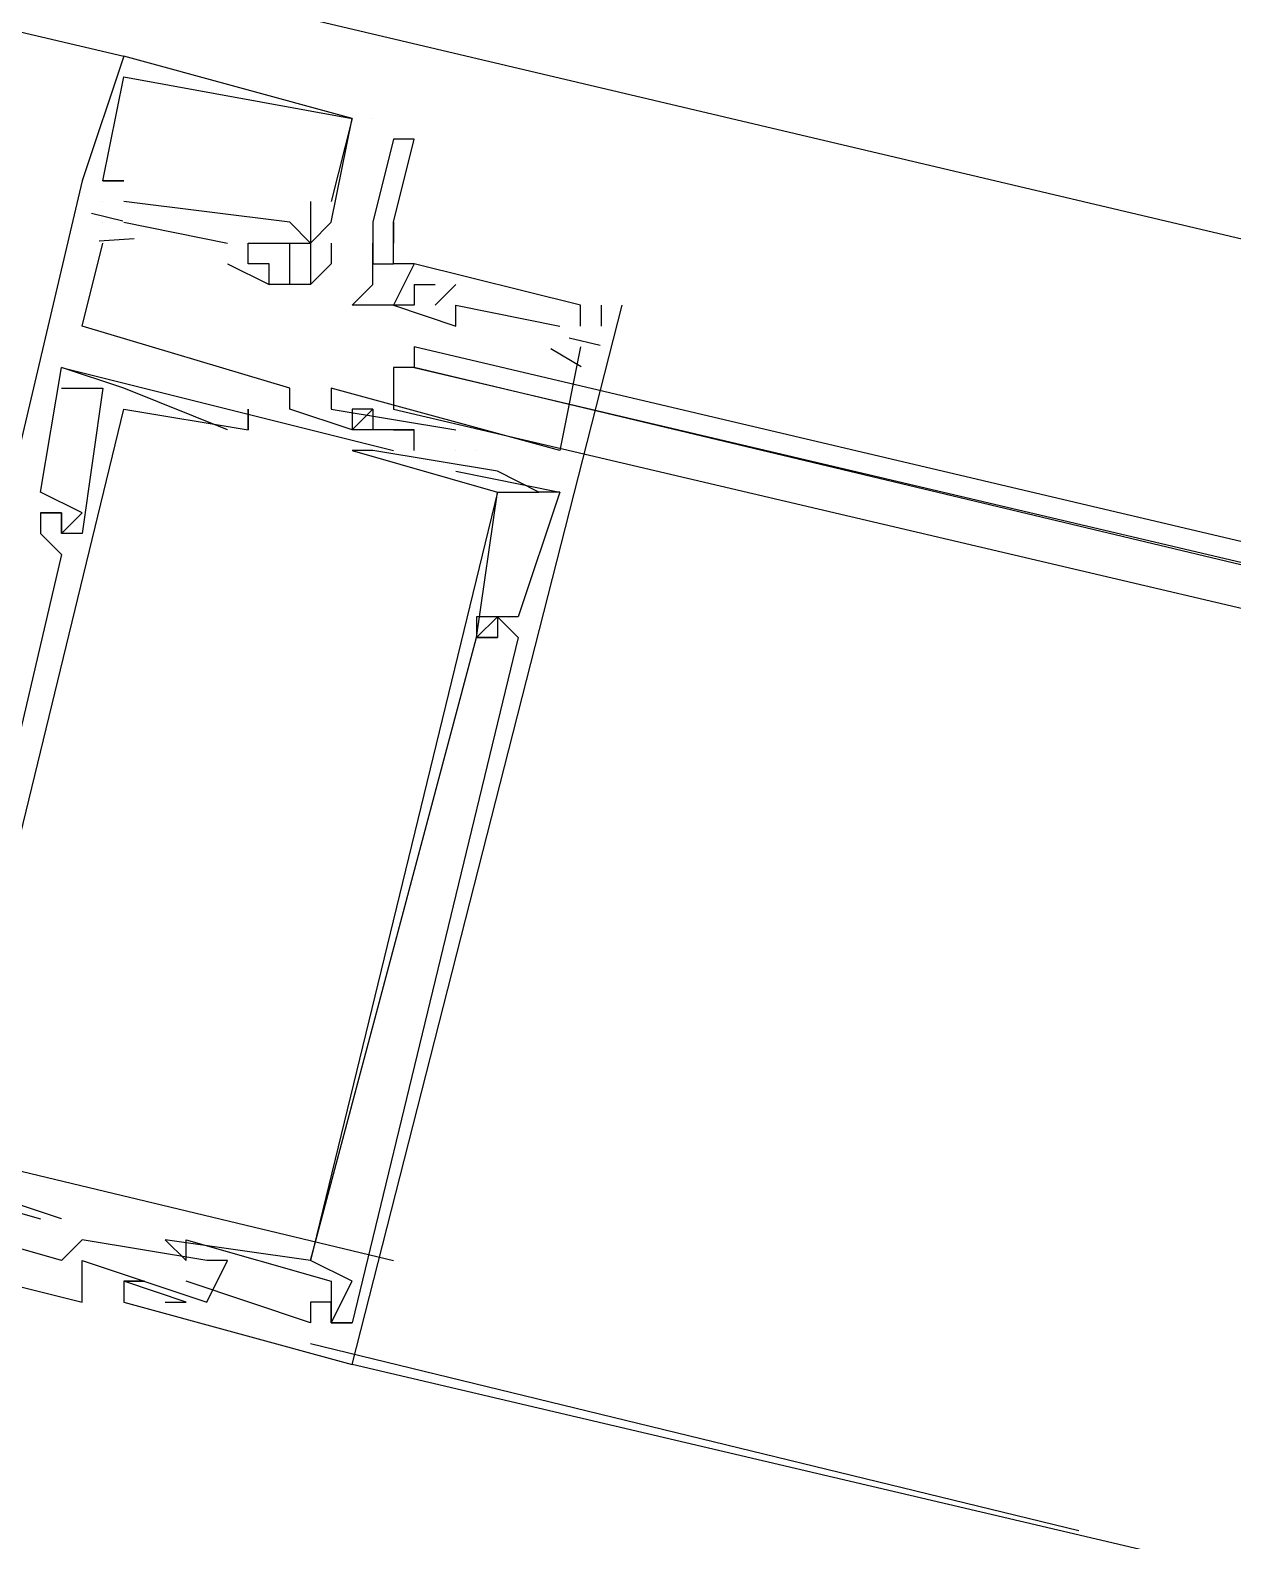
# Model space of a CAD drawing. Header units: feet. Extents: x -84 to 198, y -22 to 181.
# Drawn here: x 118.887 to 119.659, y 145.371 to 146.341 of the extents above; entities that cross this region are included whole.
import ezdxf

# ---------------------------------------------------------------- set-up
doc = ezdxf.new("R2010")
doc.units = ezdxf.units.FT
doc.layers.add('A-LINEA', color=7, linetype='CONTINUOUS')

msp = doc.modelspace()

# ---------------------------------------------------------------- linework, layer by layer
at = {"layer": 'A-LINEA'}
for p, q in [((110.7333, 148.2578), (118.9467, 146.3244)), ((118.9467, 146.3244), (118.9467, 146.3244)), ((118.9467, 146.3244), (118.9467, 146.3244)), ((118.9467, 146.3244), (118.9467, 146.3244)), ((118.9467, 146.3111), (118.9467, 146.3111)), ((118.9467, 146.3111), (118.9467, 146.3111)), ((118.9467, 146.3111), (118.9467, 146.3111)), ((119.0933, 146.2844), (119.0933, 146.2844)), ((119.0933, 146.2844), (119.0933, 146.2844)), ((119.0933, 146.2844), (119.0933, 146.2844)), ((119.0933, 146.2844), (119.0933, 146.2844)), ((119.0933, 146.2844), (119.0933, 146.2844)), ((119.0933, 146.2844), (119.0933, 146.2844)), ((119.1067, 146.2844), (119.1067, 146.2844)), ((119.12, 146.2711), (119.12, 146.2711)), ((119.1333, 146.2711), (119.1333, 146.2711)), ((118.92, 146.2444), (118.92, 146.2444)), ((118.92, 146.2444), (118.92, 146.2444)), ((118.92, 146.2444), (118.92, 146.2444)), ((118.92, 146.2444), (118.92, 146.2444)), ((118.92, 146.2444), (118.92, 146.2444)), ((118.92, 146.2444), (118.92, 146.2444)), ((118.9333, 146.2444), (118.9333, 146.2444)), ((118.9333, 146.2444), (118.9333, 146.2444)), ((118.9333, 146.2444), (118.9333, 146.2444)), ((118.9333, 146.2444), (118.9333, 146.2444)), ((118.9333, 146.2444), (118.9333, 146.2444)), ((118.9333, 146.2444), (118.9333, 146.2444)), ((118.9333, 146.2444), (118.9333, 146.2444)), ((118.9333, 146.2444), (118.9333, 146.2444)), ((118.9333, 146.2444), (118.9333, 146.2444)), ((118.9333, 146.2444), (118.9333, 146.2444)), ((118.9333, 146.2444), (118.9333, 146.2444)), ((118.9333, 146.2444), (118.9333, 146.2444)), ((118.9467, 146.2444), (118.9467, 146.2444)), ((118.9467, 146.2444), (118.9467, 146.2444)), ((118.9467, 146.2444), (118.9467, 146.2444)), ((118.9333, 146.2311), (118.9333, 146.2311)), ((118.9333, 146.2311), (118.9333, 146.2311)), ((118.9333, 146.2311), (118.9333, 146.2311)), ((118.9333, 146.2311), (118.9333, 146.2311)), ((118.9333, 146.2311), (118.9333, 146.2311)), ((118.9333, 146.2311), (118.9333, 146.2311)), ((119.0533, 146.2178), (118.9467, 146.2311)), ((118.9467, 146.2311), (118.9467, 146.2311)), ((119.0533, 146.2178), (118.9467, 146.2311)), ((118.9467, 146.2311), (118.9467, 146.2311)), ((119.0533, 146.2178), (118.9467, 146.2311)), ((118.9467, 146.2311), (118.9467, 146.2311)), ((119.0667, 146.2311), (119.0667, 146.2311)), ((119.0667, 146.2311), (119.0667, 146.2311)), ((119.0667, 146.2311), (119.0667, 146.2311)), ((119.08, 146.2311), (119.08, 146.2311)), ((119.08, 146.2311), (119.08, 146.2311)), ((119.08, 146.2311), (119.08, 146.2311)), ((118.926, 146.2235), (118.9461, 146.2187)), ((118.926, 146.2235), (118.9461, 146.2187)), ((118.926, 146.2235), (118.9461, 146.2187)), ((118.9333, 146.2178), (118.9333, 146.2178)), ((118.9333, 146.2178), (118.9333, 146.2178)), ((118.9333, 146.2178), (118.9333, 146.2178)), ((118.9467, 146.2178), (119.0133, 146.2044)), ((118.9467, 146.2178), (118.9467, 146.2178)), ((118.9467, 146.2178), (119.0133, 146.2044)), ((118.9467, 146.2178), (118.9467, 146.2178)), ((118.9467, 146.2178), (119.0133, 146.2044)), ((118.9467, 146.2178), (118.9467, 146.2178)), ((119.0533, 146.2178), (119.0533, 146.2178)), ((119.0533, 146.2178), (119.0533, 146.2178)), ((119.0533, 146.2178), (119.0533, 146.2178)), ((119.0533, 146.2178), (119.0533, 146.2178)), ((119.0533, 146.2178), (119.0533, 146.2178)), ((119.0533, 146.2178), (119.0533, 146.2178)), ((119.08, 146.2178), (119.08, 146.2178)), ((119.08, 146.2178), (119.08, 146.2178)), ((119.08, 146.2178), (119.08, 146.2178)), ((119.1067, 146.2178), (119.1067, 146.2178)), ((119.1067, 146.2178), (119.1067, 146.2178)), ((119.12, 146.2178), (119.12, 146.2044)), ((119.12, 146.2178), (119.12, 146.2178)), ((119.12, 146.2178), (119.12, 146.2178)), ((118.9309, 146.2057), (118.9535, 146.2073)), ((118.9309, 146.2057), (118.9535, 146.2073)), ((118.9309, 146.2057), (118.9535, 146.2073)), ((118.9333, 146.2044), (118.9333, 146.2044)), ((118.9333, 146.2044), (118.9333, 146.2044)), ((118.9333, 146.2044), (118.9333, 146.2044)), ((119.0133, 146.2044), (119.0133, 146.2044)), ((119.0133, 146.2044), (119.0133, 146.2044)), ((119.0133, 146.2044), (119.0133, 146.2044)), ((119.0267, 146.2044), (119.0267, 146.2044)), ((119.0267, 146.2044), (119.0267, 146.2044)), ((119.0267, 146.2044), (119.0267, 146.2044)), ((119.04, 146.2044), (119.04, 146.2044)), ((119.04, 146.2044), (119.04, 146.2044)), ((119.04, 146.2044), (119.04, 146.2044)), ((119.0533, 146.2044), (119.0533, 146.2044)), ((119.0533, 146.2044), (119.0533, 146.2044)), ((119.0533, 146.2044), (119.0533, 146.2044)), ((119.0533, 146.2044), (119.0533, 146.2044)), ((119.0533, 146.2044), (119.0533, 146.2044)), ((119.0533, 146.2044), (119.0533, 146.2044)), ((119.0533, 146.2044), (119.0533, 146.2044)), ((119.0533, 146.2044), (119.0533, 146.2044)), ((119.0533, 146.2044), (119.0533, 146.2044)), ((119.0667, 146.2044), (119.0667, 146.2044)), ((119.0667, 146.2044), (119.0667, 146.2044)), ((119.0667, 146.2044), (119.0667, 146.2044)), ((119.0667, 146.2044), (119.0667, 146.2044)), ((119.0667, 146.2044), (119.0667, 146.2044)), ((119.0667, 146.2044), (119.0667, 146.2044)), ((119.0667, 146.2044), (119.0667, 146.2044)), ((119.0667, 146.2044), (119.0667, 146.2044)), ((119.0667, 146.2044), (119.0667, 146.2044)), ((119.08, 146.2044), (119.08, 146.2044)), ((119.08, 146.2044), (119.08, 146.2044)), ((119.08, 146.2044), (119.08, 146.2044)), ((119.1067, 146.2044), (119.1067, 146.2044)), ((119.1067, 146.2044), (119.1067, 146.2044)), ((119.12, 146.2044), (119.12, 146.2044)), ((119.0133, 146.1911), (119.0133, 146.1911)), ((119.0133, 146.1911), (119.0133, 146.1911)), ((119.0133, 146.1911), (119.0133, 146.1911)), ((119.0267, 146.1911), (119.0267, 146.1911)), ((119.0267, 146.1911), (119.0267, 146.1911)), ((119.0267, 146.1911), (119.0267, 146.1911)), ((119.04, 146.1911), (119.04, 146.1911)), ((119.04, 146.1911), (119.04, 146.1911)), ((119.04, 146.1911), (119.04, 146.1911)), ((119.04, 146.1911), (119.04, 146.1911)), ((119.04, 146.1911), (119.04, 146.1911)), ((119.04, 146.1911), (119.04, 146.1911)), ((119.0533, 146.1911), (119.0533, 146.1911)), ((119.0533, 146.1911), (119.0533, 146.1911)), ((119.0533, 146.1911), (119.0533, 146.1911)), ((119.08, 146.1911), (119.08, 146.1911)), ((119.08, 146.1911), (119.08, 146.1911)), ((119.08, 146.1911), (119.08, 146.1911)), ((119.1067, 146.1911), (119.1067, 146.1911)), ((119.1067, 146.1911), (119.1067, 146.1911)), ((119.12, 146.1911), (119.12, 146.1911)), ((119.12, 146.1911), (119.12, 146.1911)), ((119.1333, 146.1911), (119.1333, 146.1911)), ((119.1333, 146.1911), (119.1333, 146.1911)), ((119.1333, 146.1911), (119.1333, 146.1911)), ((119.1333, 146.1911), (119.1333, 146.1911)), ((119.04, 146.1778), (119.04, 146.1778)), ((119.04, 146.1778), (119.04, 146.1778)), ((119.04, 146.1778), (119.04, 146.1778)), ((119.04, 146.1778), (119.04, 146.1778)), ((119.04, 146.1778), (119.04, 146.1778)), ((119.04, 146.1778), (119.04, 146.1778)), ((119.0533, 146.1778), (119.0533, 146.1778)), ((119.0533, 146.1778), (119.0533, 146.1778)), ((119.0533, 146.1778), (119.0533, 146.1778)), ((119.0667, 146.1778), (119.0667, 146.1778)), ((119.0667, 146.1778), (119.0667, 146.1778)), ((119.0667, 146.1778), (119.0667, 146.1778)), ((119.0667, 146.1778), (119.0667, 146.1778)), ((119.0667, 146.1778), (119.0667, 146.1778)), ((119.0667, 146.1778), (119.0667, 146.1778)), ((119.1067, 146.1778), (119.1067, 146.1778)), ((119.1067, 146.1778), (119.1067, 146.1778)), ((119.1333, 146.1778), (119.1333, 146.1778)), ((119.1333, 146.1778), (119.1467, 146.1778)), ((119.1333, 146.1778), (119.1333, 146.1778)), ((119.1333, 146.1778), (119.1467, 146.1778)), ((119.1333, 146.1778), (119.1333, 146.1778)), ((119.1333, 146.1778), (119.1467, 146.1778)), ((119.1333, 146.1778), (119.1333, 146.1778)), ((119.16, 146.1778), (119.1467, 146.1644)), ((119.1467, 146.1778), (119.1467, 146.1778)), ((119.16, 146.1778), (119.1467, 146.1644)), ((119.1467, 146.1778), (119.1467, 146.1778)), ((119.16, 146.1778), (119.1467, 146.1644)), ((119.1467, 146.1778), (119.1467, 146.1778)), ((119.16, 146.1778), (119.16, 146.1778)), ((119.16, 146.1778), (119.16, 146.1778)), ((119.16, 146.1778), (119.16, 146.1778)), ((119.0933, 146.1644), (119.0933, 146.1644)), ((119.1067, 146.1644), (119.1067, 146.1644)), ((119.12, 146.1644), (119.12, 146.1644)), ((119.12, 146.1644), (119.12, 146.1644)), ((119.12, 146.1644), (119.12, 146.1644)), ((119.12, 146.1644), (119.12, 146.1644)), ((119.12, 146.1644), (119.12, 146.1644)), ((119.1333, 146.1644), (119.1333, 146.1644)), ((119.1333, 146.1644), (119.1333, 146.1644)), ((119.1333, 146.1644), (119.1333, 146.1644)), ((119.1333, 146.1644), (119.1333, 146.1644)), ((119.1467, 146.1644), (119.1467, 146.1644)), ((119.1467, 146.1644), (119.1467, 146.1644)), ((119.1467, 146.1644), (119.1467, 146.1644)), ((119.16, 146.1644), (119.16, 146.1644)), ((119.16, 146.1644), (119.16, 146.1644)), ((119.16, 146.1644), (119.16, 146.1644)), ((119.24, 146.1644), (119.24, 146.1644)), ((119.24, 146.1644), (119.24, 146.1644)), ((119.24, 146.1644), (119.24, 146.1644)), ((119.2533, 146.1644), (119.2533, 146.1511)), ((119.2533, 146.1644), (119.2533, 146.1644)), ((119.2533, 146.1644), (119.2533, 146.1511)), ((119.2533, 146.1644), (119.2533, 146.1644)), ((119.2533, 146.1644), (119.2533, 146.1511)), ((119.2533, 146.1644), (119.2533, 146.1644)), ((119.2667, 146.1644), (119.2667, 146.1644)), ((119.2667, 146.1644), (119.2667, 146.1644)), ((119.2667, 146.1644), (119.2667, 146.1644)), ((118.92, 146.1511), (118.92, 146.1511)), ((118.92, 146.1511), (118.92, 146.1511)), ((118.92, 146.1511), (118.92, 146.1511)), ((119.16, 146.1511), (119.16, 146.1511)), ((119.16, 146.1511), (119.16, 146.1511)), ((119.16, 146.1511), (119.16, 146.1511)), ((119.2267, 146.1511), (119.2267, 146.1511)), ((119.2267, 146.1511), (119.2267, 146.1511)), ((119.2267, 146.1511), (119.2267, 146.1511)), ((119.24, 146.1511), (119.24, 146.1511)), ((119.24, 146.1511), (119.24, 146.1511)), ((119.24, 146.1511), (119.24, 146.1511)), ((119.2533, 146.1511), (119.2533, 146.1511)), ((119.2533, 146.1511), (119.2533, 146.1511)), ((119.2533, 146.1511), (119.2533, 146.1511)), ((119.2327, 146.1435), (119.2527, 146.1387)), ((119.2327, 146.1435), (119.2527, 146.1387)), ((119.2327, 146.1435), (119.2527, 146.1387)), ((119.2209, 146.1366), (119.2405, 146.125)), ((119.2209, 146.1366), (119.2405, 146.125)), ((119.2209, 146.1366), (119.2405, 146.125)), ((119.24, 146.1378), (119.24, 146.1378)), ((119.24, 146.1378), (119.24, 146.1378)), ((119.24, 146.1378), (119.24, 146.1378)), ((118.9067, 146.1244), (118.9067, 146.1244)), ((118.9067, 146.1244), (118.9067, 146.1244)), ((118.9067, 146.1244), (118.9067, 146.1244)), ((118.9067, 146.1244), (118.9067, 146.1244)), ((118.9067, 146.1244), (118.9067, 146.1244)), ((118.9067, 146.1244), (118.9067, 146.1244)), ((118.9067, 146.1111), (118.9067, 146.1111)), ((118.9067, 146.1111), (118.9067, 146.1111)), ((118.9067, 146.1111), (118.9067, 146.1111)), ((118.9333, 146.1111), (118.9333, 146.1111)), ((118.9333, 146.1111), (118.9333, 146.1111)), ((118.9333, 146.1111), (118.9333, 146.1111)), ((118.9467, 146.1111), (118.9467, 146.1111)), ((118.9467, 146.1111), (118.9467, 146.1111)), ((118.9467, 146.1111), (118.9467, 146.1111)), ((119.0533, 146.1111), (119.0533, 146.1111)), ((119.0533, 146.1111), (119.0533, 146.1111)), ((119.0533, 146.1111), (119.0533, 146.1111)), ((119.08, 146.1111), (119.08, 146.1111)), ((119.08, 146.1111), (119.08, 146.1111)), ((119.08, 146.1111), (119.08, 146.1111)), ((118.9467, 146.0978), (118.9467, 146.0978)), ((118.9467, 146.0978), (118.9467, 146.0978)), ((118.9467, 146.0978), (118.9467, 146.0978)), ((119.0267, 146.0978), (119.0267, 146.0978)), ((119.0267, 146.0978), (119.0267, 146.0978)), ((119.0267, 146.0978), (119.0267, 146.0978)), ((119.0533, 146.0978), (119.0533, 146.0978)), ((119.0533, 146.0978), (119.0533, 146.0978)), ((119.0533, 146.0978), (119.0533, 146.0978)), ((119.08, 146.0978), (119.08, 146.0978)), ((119.08, 146.0978), (119.08, 146.0978)), ((119.08, 146.0978), (119.08, 146.0978)), ((119.0933, 146.0978), (119.0933, 146.0978)), ((119.0933, 146.0978), (119.0933, 146.0978)), ((119.0933, 146.0978), (119.0933, 146.0978)), ((119.1067, 146.0978), (119.1067, 146.0978)), ((119.1067, 146.0978), (119.1067, 146.0978)), ((119.1067, 146.0978), (119.1067, 146.0978)), ((119.1067, 146.0978), (119.1067, 146.0978)), ((119.1067, 146.0978), (119.1067, 146.0978)), ((119.1067, 146.0978), (119.1067, 146.0978)), ((119.0133, 146.0844), (119.0133, 146.0844)), ((119.0133, 146.0844), (119.0133, 146.0844)), ((119.0133, 146.0844), (119.0133, 146.0844)), ((119.0267, 146.0844), (119.0267, 146.0844)), ((119.0267, 146.0844), (119.0267, 146.0844)), ((119.0267, 146.0844), (119.0267, 146.0844)), ((119.0267, 146.0844), (119.0267, 146.0844)), ((119.0267, 146.0844), (119.0267, 146.0844)), ((119.0267, 146.0844), (119.0267, 146.0844)), ((119.0933, 146.0844), (119.0933, 146.0844)), ((119.0933, 146.0844), (119.0933, 146.0844)), ((119.0933, 146.0844), (119.0933, 146.0844)), ((119.0933, 146.0844), (119.0933, 146.0844)), ((119.0933, 146.0844), (119.0933, 146.0844)), ((119.0933, 146.0844), (119.0933, 146.0844)), ((119.1067, 146.0844), (119.1067, 146.0844)), ((119.1067, 146.0844), (119.1067, 146.0844)), ((119.1067, 146.0844), (119.1067, 146.0844)), ((119.12, 146.0844), (119.12, 146.0844)), ((119.12, 146.0844), (119.12, 146.0844)), ((119.12, 146.0844), (119.12, 146.0844)), ((119.1333, 146.0711), (119.1333, 146.0844)), ((119.1333, 146.0844), (119.1333, 146.0844)), ((119.1333, 146.0844), (119.1333, 146.0844)), ((119.1333, 146.0711), (119.1333, 146.0844)), ((119.1333, 146.0844), (119.1333, 146.0844)), ((119.1333, 146.0844), (119.1333, 146.0844)), ((119.1333, 146.0711), (119.1333, 146.0844)), ((119.1333, 146.0844), (119.1333, 146.0844)), ((119.1333, 146.0844), (119.1333, 146.0844)), ((119.16, 146.0844), (119.16, 146.0844)), ((119.16, 146.0844), (119.16, 146.0844)), ((119.16, 146.0844), (119.16, 146.0844)), ((119.1733, 146.0844), (119.1733, 146.0844)), ((119.1733, 146.0844), (119.1733, 146.0844)), ((119.1733, 146.0844), (119.1733, 146.0844)), ((119.1733, 146.0844), (119.1733, 146.0844)), ((119.1733, 146.0844), (119.1733, 146.0844)), ((119.1733, 146.0844), (119.1733, 146.0844)), ((119.0933, 146.0711), (119.0933, 146.0711)), ((119.0933, 146.0711), (119.0933, 146.0711)), ((119.0933, 146.0711), (119.0933, 146.0711)), ((119.1067, 146.0711), (119.1067, 146.0711)), ((119.1067, 146.0711), (119.1067, 146.0711)), ((119.1067, 146.0711), (119.1067, 146.0711)), ((119.12, 146.0711), (119.12, 146.0711)), ((119.12, 146.0711), (119.12, 146.0711)), ((119.12, 146.0711), (119.12, 146.0711)), ((119.1333, 146.0711), (119.1333, 146.0711)), ((119.1333, 146.0711), (119.1333, 146.0711)), ((119.1333, 146.0711), (119.1333, 146.0711)), ((119.16, 146.0711), (119.16, 146.0711)), ((119.16, 146.0711), (119.16, 146.0711)), ((119.16, 146.0711), (119.16, 146.0711)), ((119.16, 146.0711), (119.16, 146.0711)), ((119.16, 146.0711), (119.16, 146.0711)), ((119.16, 146.0711), (119.16, 146.0711)), ((119.1733, 146.0711), (119.1733, 146.0711)), ((119.1733, 146.0711), (119.1733, 146.0711)), ((119.1733, 146.0711), (119.1733, 146.0711)), ((119.1733, 146.0711), (119.1733, 146.0711)), ((119.1733, 146.0711), (119.1733, 146.0711)), ((119.1733, 146.0711), (119.1733, 146.0711)), ((119.2267, 146.0711), (119.2267, 146.0711)), ((119.2267, 146.0711), (119.2267, 146.0711)), ((119.2267, 146.0711), (119.2267, 146.0711)), ((119.16, 146.0578), (119.2267, 146.0444)), ((119.16, 146.0578), (119.16, 146.0578)), ((119.16, 146.0578), (119.2267, 146.0444)), ((119.16, 146.0578), (119.16, 146.0578)), ((119.16, 146.0578), (119.2267, 146.0444)), ((119.16, 146.0578), (119.16, 146.0578)), ((119.1867, 146.0578), (119.1867, 146.0578)), ((119.1867, 146.0578), (119.1867, 146.0578)), ((119.1867, 146.0578), (119.1867, 146.0578)), ((118.8933, 146.0444), (118.8933, 146.0444)), ((118.8933, 146.0444), (118.8933, 146.0444)), ((118.8933, 146.0444), (118.8933, 146.0444)), ((119.1867, 146.0444), (119.1867, 146.0444)), ((119.1867, 146.0444), (119.1867, 146.0444)), ((119.1867, 146.0444), (119.1867, 146.0444)), ((119.1867, 146.0444), (119.1867, 146.0444)), ((119.1867, 146.0444), (119.1867, 146.0444)), ((119.1867, 146.0444), (119.1867, 146.0444)), ((119.2267, 146.0444), (119.2133, 146.0444)), ((119.2133, 146.0444), (119.2133, 146.0444)), ((119.2133, 146.0444), (119.2133, 146.0444)), ((119.2267, 146.0444), (119.2133, 146.0444)), ((119.2133, 146.0444), (119.2133, 146.0444)), ((119.2133, 146.0444), (119.2133, 146.0444)), ((119.2267, 146.0444), (119.2133, 146.0444)), ((119.2133, 146.0444), (119.2133, 146.0444)), ((119.2133, 146.0444), (119.2133, 146.0444)), ((119.2267, 146.0444), (119.2267, 146.0444)), ((119.2267, 146.0444), (119.2267, 146.0444)), ((119.2267, 146.0444), (119.2267, 146.0444)), ((118.8933, 146.0311), (118.8933, 146.0311)), ((118.8933, 146.0311), (118.8933, 146.0311)), ((118.8933, 146.0311), (118.8933, 146.0311)), ((118.8933, 146.0311), (118.8933, 146.0311)), ((118.8933, 146.0311), (118.8933, 146.0311)), ((118.8933, 146.0311), (118.8933, 146.0311)), ((118.9067, 146.0311), (118.9067, 146.0311)), ((118.9067, 146.0311), (118.9067, 146.0311)), ((118.9067, 146.0311), (118.9067, 146.0311)), ((118.9067, 146.0311), (118.9067, 146.0311)), ((118.9067, 146.0311), (118.9067, 146.0311)), ((118.9067, 146.0311), (118.9067, 146.0311)), ((118.92, 146.0311), (118.92, 146.0311)), ((118.92, 146.0311), (118.92, 146.0311)), ((118.92, 146.0311), (118.92, 146.0311)), ((118.8933, 146.0178), (118.8933, 146.0178)), ((118.8933, 146.0178), (118.8933, 146.0178)), ((118.8933, 146.0178), (118.8933, 146.0178)), ((118.9067, 146.0178), (118.9067, 146.0178)), ((118.9067, 146.0178), (118.9067, 146.0178)), ((118.9067, 146.0178), (118.9067, 146.0178)), ((118.9067, 146.0178), (118.9067, 146.0178)), ((118.9067, 146.0178), (118.9067, 146.0178)), ((118.9067, 146.0178), (118.9067, 146.0178)), ((118.92, 146.0178), (118.92, 146.0178)), ((118.92, 146.0178), (118.92, 146.0178)), ((118.92, 146.0178), (118.92, 146.0178)), ((118.9067, 146.0044), (118.9067, 146.0044)), ((118.9067, 146.0044), (118.9067, 146.0044)), ((118.9067, 146.0044), (118.9067, 146.0044)), ((119.1733, 145.9644), (119.1733, 145.9644)), ((119.1733, 145.9644), (119.1733, 145.9644)), ((119.1733, 145.9644), (119.1733, 145.9644)), ((119.1867, 145.9644), (119.1867, 145.9644)), ((119.1867, 145.9644), (119.1867, 145.9644)), ((119.1867, 145.9644), (119.1867, 145.9644)), ((119.1867, 145.9644), (119.1867, 145.9644)), ((119.1867, 145.9644), (119.1867, 145.9644)), ((119.1867, 145.9644), (119.1867, 145.9644)), ((119.2, 145.9644), (119.2, 145.9644)), ((119.2, 145.9644), (119.2, 145.9644)), ((119.2, 145.9644), (119.2, 145.9644)), ((119.1733, 145.9511), (119.1733, 145.9511)), ((119.1733, 145.9511), (119.1733, 145.9511)), ((119.1733, 145.9511), (119.1733, 145.9511)), ((119.1733, 145.9511), (119.1733, 145.9511)), ((119.1733, 145.9511), (119.1733, 145.9511)), ((119.1733, 145.9511), (119.1733, 145.9511)), ((119.1733, 145.9511), (119.1733, 145.9511)), ((119.1733, 145.9511), (119.1733, 145.9511)), ((119.1733, 145.9511), (119.1733, 145.9511)), ((119.1867, 145.9511), (119.1867, 145.9511)), ((119.1867, 145.9511), (119.1867, 145.9511)), ((119.1867, 145.9511), (119.1867, 145.9511)), ((119.1867, 145.9511), (119.1867, 145.9511)), ((119.1867, 145.9511), (119.1867, 145.9511)), ((119.1867, 145.9511), (119.1867, 145.9511)), ((119.2, 145.9511), (119.2, 145.9511)), ((119.2, 145.9511), (119.2, 145.9511)), ((119.2, 145.9511), (119.2, 145.9511)), ((118.7867, 145.6311), (119.12, 145.5511)), ((118.8933, 145.5778), (118.8933, 145.5778)), ((118.8933, 145.5778), (118.8933, 145.5778)), ((118.8933, 145.5778), (118.8933, 145.5778)), ((118.9067, 145.5778), (118.9067, 145.5778)), ((118.9067, 145.5778), (118.9067, 145.5778)), ((118.9067, 145.5778), (118.9067, 145.5778)), ((118.92, 145.5644), (118.92, 145.5644)), ((118.92, 145.5644), (118.92, 145.5644)), ((118.92, 145.5644), (118.92, 145.5644)), ((118.9733, 145.5644), (118.9733, 145.5644)), ((118.9733, 145.5644), (118.9733, 145.5644)), ((118.9733, 145.5644), (118.9733, 145.5644)), ((118.9867, 145.5644), (118.9867, 145.5644)), ((118.9867, 145.5644), (118.9867, 145.5644)), ((118.9867, 145.5644), (118.9867, 145.5644)), ((118.9067, 145.5511), (118.9067, 145.5511)), ((118.9067, 145.5511), (118.9067, 145.5511)), ((118.9067, 145.5511), (118.9067, 145.5511)), ((118.92, 145.5511), (118.92, 145.5511)), ((118.92, 145.5511), (118.92, 145.5511)), ((118.92, 145.5511), (118.92, 145.5511)), ((118.9867, 145.5511), (118.9867, 145.5511)), ((118.9867, 145.5511), (118.9867, 145.5511)), ((118.9867, 145.5511), (118.9867, 145.5511)), ((119, 145.5511), (119, 145.5511)), ((119, 145.5511), (119, 145.5511)), ((119, 145.5511), (119, 145.5511)), ((119.0133, 145.5511), (119.0133, 145.5511)), ((119.0133, 145.5511), (119.0133, 145.5511)), ((119.0133, 145.5511), (119.0133, 145.5511)), ((119.0667, 145.5511), (119.0667, 145.5511)), ((119.0667, 145.5511), (119.0667, 145.5511)), ((119.0667, 145.5511), (119.0667, 145.5511)), ((119.0667, 145.5511), (119.0667, 145.5511)), ((119.0667, 145.5511), (119.0667, 145.5511)), ((119.0667, 145.5511), (119.0667, 145.5511)), ((118.9467, 145.5378), (118.9467, 145.5378)), ((118.9467, 145.5378), (118.9467, 145.5378)), ((118.9467, 145.5378), (118.9467, 145.5378)), ((118.9467, 145.5378), (118.9467, 145.5378)), ((118.9467, 145.5378), (118.9467, 145.5378)), ((118.9467, 145.5378), (118.9467, 145.5378)), ((118.96, 145.5378), (118.96, 145.5378)), ((118.96, 145.5378), (118.96, 145.5378)), ((118.96, 145.5378), (118.96, 145.5378)), ((118.9867, 145.5378), (118.9867, 145.5378)), ((118.9867, 145.5378), (118.9867, 145.5378)), ((118.9867, 145.5378), (118.9867, 145.5378)), ((119.08, 145.5378), (119.08, 145.5378)), ((119.08, 145.5378), (119.08, 145.5378)), ((119.08, 145.5378), (119.08, 145.5378)), ((119.0933, 145.5378), (119.0933, 145.5378)), ((119.0933, 145.5378), (119.0933, 145.5378)), ((119.0933, 145.5378), (119.0933, 145.5378)), ((118.92, 145.5244), (118.92, 145.5244)), ((118.92, 145.5244), (118.92, 145.5244)), ((118.92, 145.5244), (118.92, 145.5244)), ((118.9467, 145.5244), (118.9467, 145.5244)), ((118.9467, 145.5244), (118.9467, 145.5244)), ((118.9467, 145.5244), (118.9467, 145.5244)), ((118.9733, 145.5244), (118.9733, 145.5244)), ((118.9733, 145.5244), (118.9733, 145.5244)), ((118.9733, 145.5244), (118.9733, 145.5244)), ((118.9867, 145.5244), (118.9867, 145.5244)), ((118.9867, 145.5244), (118.9867, 145.5244)), ((118.9867, 145.5244), (118.9867, 145.5244)), ((119, 145.5244), (119, 145.5244)), ((119, 145.5244), (119, 145.5244)), ((119, 145.5244), (119, 145.5244)), ((119.0667, 145.5244), (119.0667, 145.5244)), ((119.0667, 145.5244), (119.0667, 145.5244)), ((119.0667, 145.5244), (119.0667, 145.5244)), ((119.08, 145.5244), (119.08, 145.5244)), ((119.08, 145.5244), (119.08, 145.5244)), ((119.08, 145.5244), (119.08, 145.5244)), ((119.0667, 145.5111), (119.0667, 145.5111)), ((119.0667, 145.5111), (119.0667, 145.5111)), ((119.0667, 145.5111), (119.0667, 145.5111)), ((119.08, 145.5111), (119.08, 145.5111)), ((119.08, 145.5111), (119.08, 145.5111)), ((119.08, 145.5111), (119.08, 145.5111)), ((119.08, 145.5111), (119.08, 145.5111)), ((119.08, 145.5111), (119.08, 145.5111)), ((119.08, 145.5111), (119.08, 145.5111)), ((119.08, 145.5111), (119.08, 145.5111)), ((119.08, 145.5111), (119.08, 145.5111)), ((119.08, 145.5111), (119.08, 145.5111)), ((119.0933, 145.5111), (119.0933, 145.5111)), ((119.0933, 145.5111), (119.0933, 145.5111)), ((119.0933, 145.5111), (119.0933, 145.5111)), ((119.0667, 145.4978), (119.56, 145.3778)), ((123.0133, 144.5644), (119.0933, 145.4844)), ((119.0933, 145.4844), (119.0933, 145.4844)), ((119.0933, 145.4844), (119.0933, 145.4844)), ((119.0933, 145.4844), (119.0933, 145.4844))]:
    msp.add_line(p, q, dxfattribs=at)
for points in [[(110.4133, 148.3911), (124.3067, 145.1111), (120.72, 129.9644)], [(110.4133, 148.3911), (124.3067, 145.1111)], [(119.0667, 146.2044), (119.08, 146.2178), (119.0933, 146.2844), (118.9467, 146.3244), (118.9467, 146.3244), (118.92, 146.2444)], [(119.0667, 146.2044), (119.08, 146.2178), (119.0933, 146.2844), (118.9467, 146.3244), (118.9467, 146.3244), (118.92, 146.2444)], [(119.0667, 146.2044), (119.08, 146.2178), (119.0933, 146.2844), (118.9467, 146.3244), (118.9467, 146.3244), (118.92, 146.2444)], [(118.9333, 146.2444), (118.9467, 146.2444), (118.9333, 146.2444), (118.9467, 146.3111), (118.9467, 146.3111), (119.0933, 146.2844), (119.0933, 146.2844), (119.08, 146.2311), (119.08, 146.2311), (119.08, 146.2311)], [(118.9333, 146.2444), (118.9467, 146.2444), (118.9333, 146.2444), (118.9467, 146.3111), (118.9467, 146.3111), (119.0933, 146.2844), (119.0933, 146.2844), (119.08, 146.2311), (119.08, 146.2311), (119.08, 146.2311)], [(118.9333, 146.2444), (118.9467, 146.2444), (118.9333, 146.2444), (118.9467, 146.3111), (118.9467, 146.3111), (119.0933, 146.2844), (119.0933, 146.2844), (119.08, 146.2311), (119.08, 146.2311), (119.08, 146.2311)], [(119.1067, 146.1778), (119.1067, 146.1911), (119.12, 146.1911), (119.12, 146.2178), (119.12, 146.2178), (119.12, 146.2178), (119.12, 146.2178), (119.1333, 146.2711), (119.1333, 146.2711), (119.12, 146.2711), (119.1067, 146.2178), (119.1067, 146.2044)], [(118.92, 146.2444), (118.76, 145.5644), (118.92, 145.5244), (118.92, 145.5511), (119, 145.5244), (119.0133, 145.5511), (119, 145.5511), (118.92, 145.5644), (118.9067, 145.5511), (118.8133, 145.5778), (118.8133, 145.5911), (118.8, 145.5911), (118.8, 145.5778), (118.7867, 145.5778), (118.88, 146.0311)], [(118.92, 146.2444), (118.76, 145.5644), (118.92, 145.5244), (118.92, 145.5511), (119, 145.5244), (119.0133, 145.5511), (119, 145.5511), (118.92, 145.5644), (118.9067, 145.5511), (118.8133, 145.5778), (118.8133, 145.5911), (118.8, 145.5911), (118.8, 145.5778), (118.7867, 145.5778), (118.88, 146.0311)], [(118.92, 146.2444), (118.76, 145.5644), (118.92, 145.5244), (118.92, 145.5511), (119, 145.5244), (119.0133, 145.5511), (119, 145.5511), (118.92, 145.5644), (118.9067, 145.5511), (118.8133, 145.5778), (118.8133, 145.5911), (118.8, 145.5911), (118.8, 145.5778), (118.7867, 145.5778), (118.88, 146.0311)], [(119.0667, 146.2311), (119.0667, 146.2311), (119.0667, 146.2044)], [(119.0667, 146.2311), (119.0667, 146.2311), (119.0667, 146.2044)], [(119.0667, 146.2311), (119.0667, 146.2311), (119.0667, 146.2044)], [(119.0667, 146.2044), (119.0667, 146.2044), (119.0533, 146.2178)], [(119.0667, 146.2044), (119.0667, 146.2044), (119.0533, 146.2178)], [(119.0667, 146.2044), (119.0667, 146.2044), (119.0533, 146.2178)], [(119.1067, 146.0978), (119.0933, 146.0978), (119.0933, 146.0844), (119.0533, 146.0978), (119.0533, 146.1111), (118.92, 146.1511), (118.9333, 146.2044)], [(119.1067, 146.0978), (119.0933, 146.0978), (119.0933, 146.0844), (119.0533, 146.0978), (119.0533, 146.1111), (118.92, 146.1511), (118.9333, 146.2044)], [(119.1067, 146.0978), (119.0933, 146.0978), (119.0933, 146.0844), (119.0533, 146.0978), (119.0533, 146.1111), (118.92, 146.1511), (118.9333, 146.2044)], [(119.0133, 146.1911), (119.04, 146.1778), (119.04, 146.1911), (119.0267, 146.1911), (119.0267, 146.2044), (119.04, 146.2044), (119.0533, 146.2044)], [(119.0133, 146.1911), (119.04, 146.1778), (119.04, 146.1911), (119.0267, 146.1911), (119.0267, 146.2044), (119.04, 146.2044), (119.0533, 146.2044)], [(119.0133, 146.1911), (119.04, 146.1778), (119.04, 146.1911), (119.0267, 146.1911), (119.0267, 146.2044), (119.04, 146.2044), (119.0533, 146.2044)], [(119.08, 146.2044), (119.08, 146.1911), (119.0667, 146.1778), (119.04, 146.1778), (119.04, 146.1778), (119.04, 146.1911), (119.04, 146.1911), (119.04, 146.1911)], [(119.08, 146.2044), (119.08, 146.1911), (119.0667, 146.1778), (119.04, 146.1778), (119.04, 146.1778), (119.04, 146.1911), (119.04, 146.1911), (119.04, 146.1911)], [(119.08, 146.2044), (119.08, 146.1911), (119.0667, 146.1778), (119.04, 146.1778), (119.04, 146.1778), (119.04, 146.1911), (119.04, 146.1911), (119.04, 146.1911)], [(119.0533, 146.1911), (119.0533, 146.2044), (119.0533, 146.2044), (119.0533, 146.2044)], [(119.0533, 146.1911), (119.0533, 146.2044), (119.0533, 146.2044), (119.0533, 146.2044)], [(119.0533, 146.1911), (119.0533, 146.2044), (119.0533, 146.2044), (119.0533, 146.2044)], [(119.12, 146.1644), (119.0933, 146.1644), (119.1067, 146.1778), (119.1067, 146.2044), (119.1067, 146.1911)], [(119.1333, 146.1911), (119.12, 146.1644), (119.1067, 146.1644)], [(119.1333, 146.1911), (119.1333, 146.1911), (119.12, 146.1911), (119.12, 146.1911)], [(119.24, 146.1511), (119.24, 146.1644), (119.1333, 146.1911)], [(119.24, 146.1511), (119.24, 146.1644), (119.1333, 146.1911)], [(119.24, 146.1511), (119.24, 146.1644), (119.1333, 146.1911)], [(119.1333, 146.1778), (119.1333, 146.1778), (119.1333, 146.1778), (119.1333, 146.1644), (119.1333, 146.1644), (119.1333, 146.1644), (119.1333, 146.1644)], [(118.9733, 145.5244), (118.9867, 145.5244), (118.9467, 145.5378), (118.96, 145.5378), (118.9467, 145.5378), (118.9467, 145.5244), (119.0933, 145.4844), (119.2667, 146.1644)], [(118.9733, 145.5244), (118.9867, 145.5244), (118.9467, 145.5378), (118.96, 145.5378), (118.9467, 145.5378), (118.9467, 145.5244), (119.0933, 145.4844), (119.2667, 146.1644)], [(118.9733, 145.5244), (118.9867, 145.5244), (118.9467, 145.5378), (118.96, 145.5378), (118.9467, 145.5378), (118.9467, 145.5244), (119.0933, 145.4844), (119.2667, 146.1644)], [(119.1333, 146.1644), (119.1333, 146.1644), (119.12, 146.1644), (119.16, 146.1511), (119.16, 146.1644), (119.2267, 146.1511)], [(119.1333, 146.1644), (119.1333, 146.1644), (119.12, 146.1644), (119.16, 146.1511), (119.16, 146.1644), (119.2267, 146.1511)], [(119.1333, 146.1644), (119.1333, 146.1644), (119.12, 146.1644), (119.16, 146.1511), (119.16, 146.1644), (119.2267, 146.1511)], [(119.24, 146.1378), (119.2267, 146.0711), (119.08, 146.1111), (119.08, 146.0978), (119.16, 146.0844)], [(119.24, 146.1378), (119.2267, 146.0711), (119.08, 146.1111), (119.08, 146.0978), (119.16, 146.0844)], [(119.24, 146.1378), (119.2267, 146.0711), (119.08, 146.1111), (119.08, 146.0978), (119.16, 146.0844)], [(123.2667, 145.1644), (119.1333, 146.1378), (119.1333, 146.1244), (123.2667, 145.1511), (123.2667, 145.1644)], [(118.8933, 146.0311), (118.9067, 146.0311), (118.9067, 146.0178), (118.92, 146.0311), (118.8933, 146.0444), (118.9067, 146.1244), (119.12, 146.0711)], [(118.8933, 146.0311), (118.9067, 146.0311), (118.9067, 146.0178), (118.92, 146.0311), (118.8933, 146.0444), (118.9067, 146.1244), (119.12, 146.0711)], [(118.8933, 146.0311), (118.9067, 146.0311), (118.9067, 146.0178), (118.92, 146.0311), (118.8933, 146.0444), (118.9067, 146.1244), (119.12, 146.0711)], [(119.0133, 146.0844), (118.9467, 146.1111), (118.9067, 146.1244)], [(119.0133, 146.0844), (118.9467, 146.1111), (118.9067, 146.1244)], [(119.0133, 146.0844), (118.9467, 146.1111), (118.9067, 146.1244)], [(123.2667, 145.1378), (119.1333, 146.1244), (119.12, 146.1244), (119.12, 146.0978), (123.2667, 145.1244), (123.2667, 145.1378)], [(118.9067, 146.1111), (118.9333, 146.1111), (118.92, 146.0178), (118.9067, 146.0178), (118.9067, 146.0311), (118.8933, 146.0311), (118.8933, 146.0178), (118.9067, 146.0044), (118.8133, 145.6044), (118.8, 145.6044), (118.8, 145.5911)], [(118.9067, 146.1111), (118.9333, 146.1111), (118.92, 146.0178), (118.9067, 146.0178), (118.9067, 146.0311), (118.8933, 146.0311), (118.8933, 146.0178), (118.9067, 146.0044), (118.8133, 145.6044), (118.8, 145.6044), (118.8, 145.5911)], [(118.9067, 146.1111), (118.9333, 146.1111), (118.92, 146.0178), (118.9067, 146.0178), (118.9067, 146.0311), (118.8933, 146.0311), (118.8933, 146.0178), (118.9067, 146.0044), (118.8133, 145.6044), (118.8, 145.6044), (118.8, 145.5911)], [(118.9067, 145.5778), (118.8267, 145.6044), (118.9467, 146.0978), (119.0267, 146.0844), (119.0267, 146.0844), (119.0267, 146.0978), (119.0267, 146.0844)], [(118.9067, 145.5778), (118.8267, 145.6044), (118.9467, 146.0978), (119.0267, 146.0844), (119.0267, 146.0844), (119.0267, 146.0978), (119.0267, 146.0844)], [(118.9067, 145.5778), (118.8267, 145.6044), (118.9467, 146.0978), (119.0267, 146.0844), (119.0267, 146.0844), (119.0267, 146.0978), (119.0267, 146.0844)], [(119.12, 146.0844), (119.1333, 146.0844), (119.0933, 146.0844), (119.1067, 146.0978), (119.1067, 146.0844)], [(119.12, 146.0844), (119.1333, 146.0844), (119.0933, 146.0844), (119.1067, 146.0978), (119.1067, 146.0844)], [(119.12, 146.0844), (119.1333, 146.0844), (119.0933, 146.0844), (119.1067, 146.0978), (119.1067, 146.0844)], [(119.1867, 145.9644), (119.1867, 145.9511), (119.1733, 145.9511), (119.1867, 146.0444), (119.2133, 146.0444), (119.1867, 146.0578), (119.1067, 146.0711), (119.0933, 146.0711), (119.0933, 146.0711), (119.1867, 146.0444), (119.0667, 145.5511), (118.9733, 145.5644), (118.9867, 145.5511), (118.9867, 145.5644), (119.08, 145.5378), (119.08, 145.5111), (119.0933, 145.5111), (119.08, 145.5111), (119.0933, 145.5378), (119.0667, 145.5511), (119.1733, 145.9511), (119.1867, 145.9511)], [(119.1867, 145.9644), (119.1867, 145.9511), (119.1733, 145.9511), (119.1867, 146.0444), (119.2133, 146.0444), (119.1867, 146.0578), (119.1067, 146.0711), (119.0933, 146.0711), (119.0933, 146.0711), (119.1867, 146.0444), (119.0667, 145.5511), (118.9733, 145.5644), (118.9867, 145.5511), (118.9867, 145.5644), (119.08, 145.5378), (119.08, 145.5111), (119.0933, 145.5111), (119.08, 145.5111), (119.0933, 145.5378), (119.0667, 145.5511), (119.1733, 145.9511), (119.1867, 145.9511)], [(119.1867, 145.9644), (119.1867, 145.9511), (119.1733, 145.9511), (119.1867, 146.0444), (119.2133, 146.0444), (119.1867, 146.0578), (119.1067, 146.0711), (119.0933, 146.0711), (119.0933, 146.0711), (119.1867, 146.0444), (119.0667, 145.5511), (118.9733, 145.5644), (118.9867, 145.5511), (118.9867, 145.5644), (119.08, 145.5378), (119.08, 145.5111), (119.0933, 145.5111), (119.08, 145.5111), (119.0933, 145.5378), (119.0667, 145.5511), (119.1733, 145.9511), (119.1867, 145.9511)], [(119.2267, 146.0444), (119.2, 145.9644), (119.1733, 145.9644), (119.1733, 145.9511), (119.1867, 145.9644), (119.2, 145.9511), (119.0933, 145.5111)], [(119.2267, 146.0444), (119.2, 145.9644), (119.1733, 145.9644), (119.1733, 145.9511), (119.1867, 145.9644), (119.2, 145.9511), (119.0933, 145.5111)], [(119.2267, 146.0444), (119.2, 145.9644), (119.1733, 145.9644), (119.1733, 145.9511), (119.1867, 145.9644), (119.2, 145.9511), (119.0933, 145.5111)], [(118.8933, 146.0311), (118.8933, 146.0178), (118.8933, 146.0178), (118.9067, 146.0044)], [(118.8933, 146.0311), (118.8933, 146.0178), (118.8933, 146.0178), (118.9067, 146.0044)], [(118.8933, 146.0311), (118.8933, 146.0178), (118.8933, 146.0178), (118.9067, 146.0044)], [(118.7867, 145.5911), (118.7867, 145.5778), (118.8, 145.5778), (118.8, 145.6044), (118.8933, 145.5778)], [(118.7867, 145.5911), (118.7867, 145.5778), (118.8, 145.5778), (118.8, 145.6044), (118.8933, 145.5778)], [(118.7867, 145.5911), (118.7867, 145.5778), (118.8, 145.5778), (118.8, 145.6044), (118.8933, 145.5778)], [(119.0933, 145.5111), (119.08, 145.5111), (119.08, 145.5244), (119.0667, 145.5244), (119.0667, 145.5111), (118.9867, 145.5378)], [(119.0933, 145.5111), (119.08, 145.5111), (119.08, 145.5244), (119.0667, 145.5244), (119.0667, 145.5111), (118.9867, 145.5378)], [(119.0933, 145.5111), (119.08, 145.5111), (119.08, 145.5244), (119.0667, 145.5244), (119.0667, 145.5111), (118.9867, 145.5378)]]:
    msp.add_lwpolyline(points, dxfattribs=at)
msp.add_lwpolyline([(119.0533, 146.2044), (119.0667, 146.2044), (119.0667, 146.1778), (119.0533, 146.1778)], close=True, dxfattribs=at)
msp.add_lwpolyline([(119.0533, 146.2044), (119.0667, 146.2044), (119.0667, 146.1778), (119.0533, 146.1778)], close=True, dxfattribs=at)
msp.add_lwpolyline([(119.0533, 146.2044), (119.0667, 146.2044), (119.0667, 146.1778), (119.0533, 146.1778)], close=True, dxfattribs=at)

doc.saveas('drawing.dxf')
